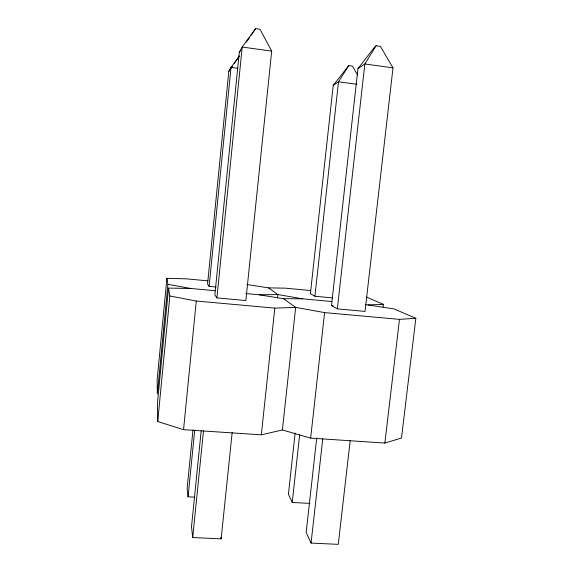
<?xml version="1.0" encoding="UTF-8"?>
<svg xmlns="http://www.w3.org/2000/svg" width="573" height="573" viewBox="0 0 573 573"><rect width="100%" height="100%" fill="white"/><g stroke="black" fill="none" stroke-linecap="round" stroke-linejoin="round"><path stroke-width="0.86" d="M166.893 278.313L157.16 379.605L157.353 393.952L167.896 284.344L166.893 278.313L186.605 278.858L207.956 280.87M215.656 290.776L190.802 288.477L168.526 288.104L157.475 402.883L157.725 421.542L183.546 429.664L261.317 434.835L282.389 429.972L310.645 438.116L384.863 443.051L401.508 438.03L415.84 318.294L393.93 308.876L365.531 304.635M157.725 421.542L169.844 295.976L168.526 288.104M183.546 429.664L196.281 301.033L169.844 295.976M192.979 429.958L187.12 488.59L188.059 496.798L194.297 497.135M239.249 56.032L231.026 67.392L228.792 71.46L207.555 284.079L209.116 286.385L216.114 287.037M188.059 496.798L194.741 430.022M209.116 286.385L231.026 67.392L237.902 68.316M201.173 430.853L191.497 526.916L192.714 537.538L221.142 538.871L232.158 432.558M239.278 52.379L214.861 294.887L216.895 297.896L245.838 300.539L271.688 51.119L260.035 29.28L255.572 28.65L242.207 47.05L239.278 52.379L240.803 50.173M192.714 537.538L203.501 430.652M216.895 297.896L242.207 47.05L271.688 51.119M261.317 434.835L274.804 308.116L295.668 307.393L324.59 312.607L399.474 319.369L415.84 318.294M277.439 298.096L277.819 294.551L268.508 287.861L247.099 284.552M282.389 429.972L295.668 307.393L283.599 298.712L259.139 294.794L245.831 293.569M295.124 433.045L288.42 494.234L292.223 502.442L310.022 503.409M357.667 75.235L352.495 66.117L348.735 65.601L333.221 85.37L310.394 293.698L314.906 296.241L332.333 297.867M292.223 502.442L299.643 434.971M314.906 296.241L338.507 81.796L348.735 65.601M310.645 438.116L324.59 312.607M316.719 437.937L306.161 532.503L311.06 543.075L338.271 544.35L350.175 440.673M331.495 305.581L357.96 68.631L375.007 46.563L376.139 45.747L380.4 46.349L392.999 67.865L365.022 311.404L337.347 308.876L331.495 305.581L333.228 305.746M311.06 543.075L322.771 438.76M337.347 308.876L364.836 63.975L376.139 45.747M383.093 307.006L383.409 304.349L366.426 297.05M384.863 443.051L399.474 319.369M255.572 28.65L250.974 35.462M246.397 42.08L249.448 37.668M228.792 71.46L232.33 66.353M234.357 63.438L239.414 56.14M333.221 85.37L338.507 81.796L357.079 84.288M357.96 68.631L364.836 63.975L392.999 67.865M368.188 304.879L383.409 304.349M259.139 294.794L277.819 294.551L302.608 298.82L331.853 301.52M283.599 298.712L302.608 298.82M268.508 287.861L285.669 288.183L310.416 290.518M196.281 301.033L274.804 308.116M167.896 284.344L190.802 288.477M220.813 537.238L221.142 538.871"/></g></svg>
